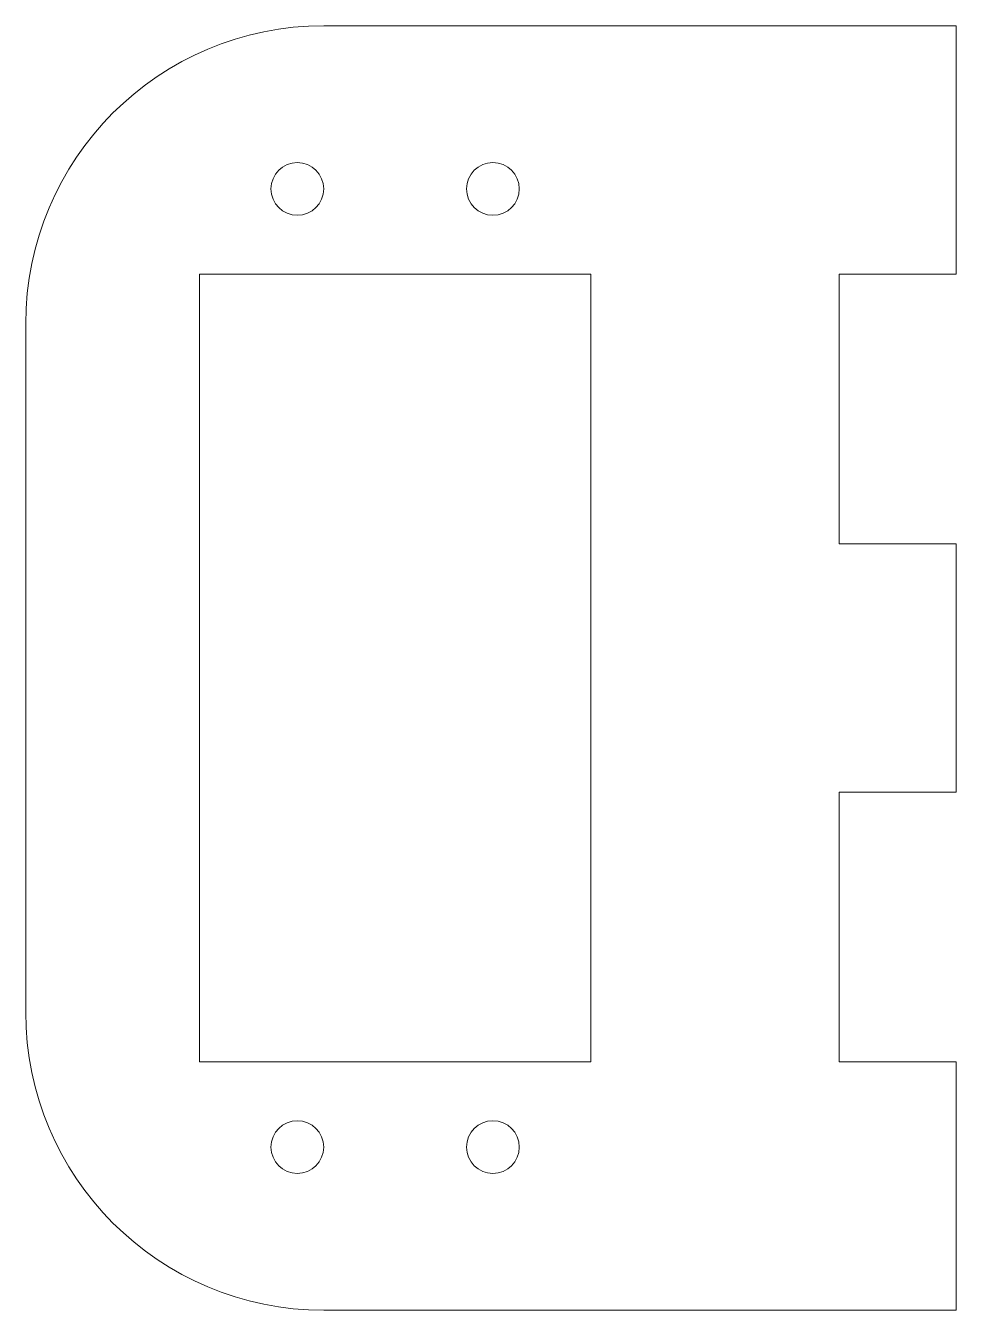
# Model space of a CAD drawing. Header units: inches. Extents: x -0.74 to 1.13, y -1.29 to 1.29.
import ezdxf

# ---------------------------------------------------------------- set-up
doc = ezdxf.new("R2010")
doc.units = ezdxf.units.IN
doc.header["$MEASUREMENT"] = 0

msp = doc.modelspace()

# ---------------------------------------------------------------- linework, layer by layer
at = {"color": 7, "linetype": 'Continuous', "lineweight": 15}
for p, q in [((-0.1437, 1.2933), (1.1297, 1.2933)), ((1.1297, 1.2933), (1.1297, 0.7933)), ((-0.3937, 0.7933), (-0.3937, -0.7933)), ((-0.3937, 0.7933), (0.3937, 0.7933)), ((0.3937, 0.7933), (0.3937, -0.7933)), ((0.8937, 0.7933), (0.8937, 0.25)), ((1.1297, 0.7933), (0.8937, 0.7933)), ((-0.7437, -0.6933), (-0.7437, 0.6933)), ((1.1297, 0.25), (0.8937, 0.25)), ((1.1297, 0.25), (1.1297, -0.25)), ((0.8937, -0.25), (0.8937, -0.7933)), ((1.1297, -0.25), (0.8937, -0.25)), ((0.3937, -0.7933), (-0.3937, -0.7933)), ((1.1297, -0.7933), (0.8937, -0.7933)), ((1.1297, -1.2933), (1.1297, -0.7933)), ((-0.1437, -1.2933), (1.1297, -1.2933))]:
    msp.add_line(p, q, dxfattribs=at)
for centre in [(-0.1969, 0.9646), (0.1969, 0.9646), (-0.1969, -0.9646), (0.1969, -0.9646)]:
    msp.add_circle(centre, 0.0531, dxfattribs=at)
for centre, start, end in [((-0.1437, 0.6933), 90, 180), ((-0.1437, -0.6933), 180, 270)]:
    msp.add_arc(centre, 0.6, start, end, dxfattribs=at)

doc.saveas('drawing.dxf')
